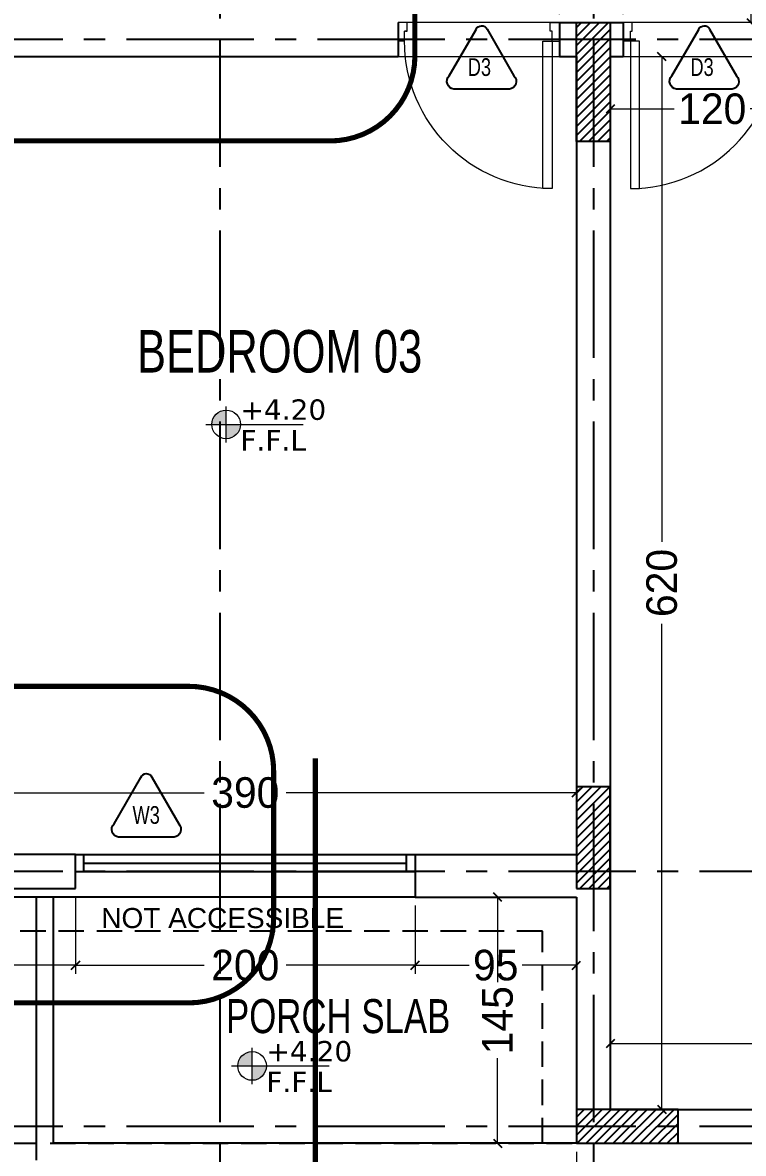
# Model space of a CAD drawing. Header units: centimetres. Extents: x 7997 to 116674, y 1017 to 13844.
# Drawn here: x 39247 to 39671, y 8681 to 9347 of the extents above; entities that cross this region are included whole.
import ezdxf
from ezdxf.enums import TextEntityAlignment as Align

# ---------------------------------------------------------------- set-up
doc = ezdxf.new("R2010")
doc.units = ezdxf.units.CM
doc.header["$LTSCALE"] = 200
doc.header["$PDMODE"] = 2
for name, pattern in [('A-106-Typical Floor Plan$0$HIDDEN', [0.375, 0.25, -0.125]), ('CENTER2', [1.125, 0.75, -0.125, 0.125, -0.125]), ('DASHED', [0.75, 0.5, -0.25])]:
    doc.linetypes.add(name, pattern=pattern)
for name, color, linetype in [('AXIS', 9, 'CENTER2'), ('COL', 1, 'Continuous'), ('DIM', 11, 'Continuous'), ('STEP', 7, 'Continuous'), ('TXT', 6, 'Continuous'), ('WINDOR', 6, 'Continuous'), ('Z-RUBBER', 8, 'Continuous')]:
    doc.layers.add(name, color=color, linetype=linetype)
for name, color, linetype, lineweight in [('FIXTURE', 6, 'Continuous', 13), ('HAT', 8, 'Continuous', 9), ('TEXT', 6, 'Continuous', 18), ('WALL', 3, 'Continuous', 25)]:
    doc.layers.add(name, color=color, linetype=linetype, lineweight=lineweight)
doc.styles.add('sheet notes', font='verdana.ttf')
doc.styles.add('style8', font='swisscl.ttf', dxfattribs={"width": 0.8})
doc.styles.add('SWISS', font='swisscl.ttf')
doc.styles.add('T2', font='')
doc.styles.add('XX-Y7-301$0$ARIAL-', font='arial.ttf')
doc.styles.get('T2').set_extended_font_data('Elisia')
doc.dimstyles.new('NORMAL', dxfattribs={"dimtxt": 18, "dimasz": 5, "dimexe": 5, "dimexo": 5, "dimgap": 1, "dimtad": 0, "dimdec": 0, "dimdsep": 46, "dimtxsty": 'T2', "dimblk1": 'OBLIQUE', "dimblk2": 'OBLIQUE', "dimsah": 1, "dimcen": 0.09, "dimclrd": 4, "dimclre": 4, "dimclrt": 6, "dimadec": 0, "dimazin": 0, "dimtfac": 1, "dimtdec": 0, "dimtofl": 0, "dimtmove": 1, "dimatfit": 2, "dimldrblk": 'OPEN30', "dimfxl": 0, "dimtolj": 1, "dimtzin": 0, "dimlwd": 5, "dimlwe": 5, "dimarcsym": 0})
doc.dimstyles.new('NORMAL-1', dxfattribs={"dimtxt": 10, "dimasz": 5, "dimexe": 5, "dimexo": 5, "dimgap": 1, "dimtad": 0, "dimdec": 0, "dimdsep": 46, "dimtxsty": 'T2', "dimblk1": 'OBLIQUE', "dimblk2": 'OBLIQUE', "dimsah": 1, "dimcen": 0.09, "dimclrd": 4, "dimclre": 4, "dimclrt": 6, "dimadec": 0, "dimazin": 0, "dimtfac": 1, "dimtdec": 0, "dimtofl": 0, "dimtmove": 1, "dimatfit": 3, "dimldrblk": 'OPEN30', "dimfxl": 0, "dimtolj": 1, "dimtzin": 0, "dimlwd": 5, "dimlwe": 5, "dimarcsym": 0})
pattern_1 = [(45, (-33014.8116, -54636.4848), (-2.65165043, 2.65165043), [])]

# ---------------------------------------------------------------- blocks, each defined once
blk = doc.blocks.new('SDF')
at = {"layer": 'TEXT'}
h = blk.add_hatch(color=256, dxfattribs=at)
h.paths.add_polyline_path([(0, 0.05), (-11.25, 0.05, -0.414214), (0, 11.3)])
h.paths.add_polyline_path([(0, 0.05), (11.25, 0.05, -0.414214), (0, -11.2)])
for p, q in [((0, -14.21), (0, 14.21)), ((-16.06, 0.05), (60.5, 0.05))]:
    blk.add_line(p, q, dxfattribs=at)
blk.add_circle((0, 0.05), 11.25, dxfattribs=at)
blk = doc.blocks.new('_OBLIQUE')
at = {"color": 0, "linetype": 'ByBlock'}
blk.add_line((-0.5, -0.5), (0.5, 0.5), dxfattribs=at)
blk = doc.blocks.new('*D48')
at = {"layer": 'Defpoints', "color": 0, "transparency": 16777216}
for p in [(39972.86, 8745.72), (39593, 8707), (39972.86, 8707)]:
    blk.add_point(p, dxfattribs=at)
at = {"layer": 'DIM', "color": 4, "lineweight": 5, "transparency": 16777216}
for p, q in [((39593, 8712), (39593, 8750.72)), ((39972.86, 8712), (39972.86, 8750.72)), ((39593, 8745.72), (39758.79, 8745.72)), ((39972.86, 8745.72), (39807.07, 8745.72))]:
    blk.add_line(p, q, dxfattribs=at)
at = {"layer": 'DIM', "color": 4, "lineweight": 5, "transparency": 16777216, "xscale": 5, "yscale": 5, "zscale": 5, "rotation": 180}
blk.add_blockref('_OBLIQUE', (39593, 8745.72), dxfattribs=at)
at = {"layer": 'DIM', "color": 4, "lineweight": 5, "transparency": 16777216, "xscale": 5, "yscale": 5, "zscale": 5}
blk.add_blockref('_OBLIQUE', (39972.86, 8745.72), dxfattribs=at)
at = {"layer": 'DIM', "color": 6, "transparency": 16777216, "insert": (39782.93, 8745.72), "char_height": 18, "attachment_point": 5, "style": 'T2'}
blk.add_mtext('\\A1;380', dxfattribs=at)
blk = doc.blocks.new('_Open30')
at = {"color": 0, "linetype": 'ByBlock', "lineweight": -2}
for p, q in [((-1, 0.27), (0, 0)), ((0, 0), (-1, -0.27)), ((0, 0), (-1, 0))]:
    blk.add_line(p, q, dxfattribs=at)
blk = doc.blocks.new('*D52')
at = {"layer": 'Defpoints', "color": 0, "transparency": 16777216}
for p in [(39593, 9327), (39713, 9327), (39713, 9296.16)]:
    blk.add_point(p, dxfattribs=at)
at = {"layer": 'DIM', "color": 4, "lineweight": 5, "transparency": 16777216}
for p, q in [((39593, 9322), (39593, 9291.16)), ((39713, 9322), (39713, 9291.16)), ((39593, 9296.16), (39630.57, 9296.16)), ((39713, 9296.16), (39675.43, 9296.16))]:
    blk.add_line(p, q, dxfattribs=at)
at = {"layer": 'DIM', "color": 4, "lineweight": 5, "transparency": 16777216, "xscale": 5, "yscale": 5, "zscale": 5, "rotation": 180}
blk.add_blockref('_OBLIQUE', (39593, 9296.16), dxfattribs=at)
at = {"layer": 'DIM', "color": 4, "lineweight": 5, "transparency": 16777216, "xscale": 5, "yscale": 5, "zscale": 5}
blk.add_blockref('_OBLIQUE', (39713, 9296.16), dxfattribs=at)
at = {"layer": 'DIM', "color": 6, "transparency": 16777216, "insert": (39653, 9296.16), "char_height": 18, "attachment_point": 5, "style": 'T2'}
blk.add_mtext('\\A1;120', dxfattribs=at)
blk = doc.blocks.new('*D53')
at = {"layer": 'Defpoints', "color": 0, "transparency": 16777216}
for p in [(39593, 9327), (39623.34, 9327), (39593, 8707)]:
    blk.add_point(p, dxfattribs=at)
at = {"layer": 'DIM', "color": 4, "lineweight": 5, "transparency": 16777216}
for p, q in [((39598, 9327), (39628.34, 9327)), ((39623.34, 9327), (39623.34, 9041.14)), ((39623.34, 8707), (39623.34, 8992.86)), ((39598, 8707), (39628.34, 8707))]:
    blk.add_line(p, q, dxfattribs=at)
at = {"layer": 'DIM', "color": 4, "lineweight": 5, "transparency": 16777216, "xscale": 5, "yscale": 5, "zscale": 5}
for p, rotation in [((39623.34, 9327), 90), ((39623.34, 8707), 270)]:
    blk.add_blockref('_OBLIQUE', p, dxfattribs=dict(at, rotation=rotation))
at = {"layer": 'DIM', "color": 6, "transparency": 16777216, "insert": (39623.34, 9017), "char_height": 18, "attachment_point": 5, "rotation": 90, "style": 'T2'}
blk.add_mtext('\\A1;620', dxfattribs=at)
blk = doc.blocks.new('*D60')
at = {"layer": 'Defpoints', "color": 0, "transparency": 16777216}
for p in [(39183.02, 8893.47), (39183.02, 8857), (39573, 8857)]:
    blk.add_point(p, dxfattribs=at)
at = {"layer": 'DIM', "color": 4, "lineweight": 5, "transparency": 16777216}
for p, q in [((39183.02, 8862), (39183.02, 8898.47)), ((39573, 8862), (39573, 8898.47)), ((39183.02, 8893.47), (39353.86, 8893.47)), ((39573, 8893.47), (39402.15, 8893.47))]:
    blk.add_line(p, q, dxfattribs=at)
at = {"layer": 'DIM', "color": 4, "lineweight": 5, "transparency": 16777216, "xscale": 5, "yscale": 5, "zscale": 5, "rotation": 180}
blk.add_blockref('_OBLIQUE', (39183.02, 8893.47), dxfattribs=at)
at = {"layer": 'DIM', "color": 4, "lineweight": 5, "transparency": 16777216, "xscale": 5, "yscale": 5, "zscale": 5}
blk.add_blockref('_OBLIQUE', (39573, 8893.47), dxfattribs=at)
at = {"layer": 'DIM', "color": 6, "transparency": 16777216, "insert": (39378.01, 8893.47), "char_height": 18, "attachment_point": 5, "style": 'T2'}
blk.add_mtext('\\A1;390', dxfattribs=at)
blk = doc.blocks.new('*D67')
at = {"layer": 'Defpoints', "color": 0, "transparency": 16777216}
for p in [(39675.88, 9587), (39703, 9587), (39703, 9347)]:
    blk.add_point(p, dxfattribs=at)
at = {"layer": 'DIM', "color": 4, "lineweight": 5, "transparency": 16777216}
for p, q in [((39698, 9587), (39670.88, 9587)), ((39675.88, 9587), (39675.88, 9491.14)), ((39675.88, 9347), (39675.88, 9442.86)), ((39698, 9347), (39670.88, 9347))]:
    blk.add_line(p, q, dxfattribs=at)
at = {"layer": 'DIM', "color": 4, "lineweight": 5, "transparency": 16777216, "xscale": 5, "yscale": 5, "zscale": 5}
for p, rotation in [((39675.88, 9587), 90), ((39675.88, 9347), 270)]:
    blk.add_blockref('_OBLIQUE', p, dxfattribs=dict(at, rotation=rotation))
at = {"layer": 'DIM', "color": 6, "transparency": 16777216, "insert": (39675.88, 9467), "char_height": 18, "attachment_point": 5, "rotation": 90, "style": 'T2'}
blk.add_mtext('\\A1;240', dxfattribs=at)
blk = doc.blocks.new('*D77')
at = {"layer": 'Defpoints', "color": 0, "transparency": 16777216}
for p in [(39600.5, 9363.4), (39600.5, 9347), (39695.5, 9347)]:
    blk.add_point(p, dxfattribs=at)
at = {"layer": 'WALL', "color": 4, "lineweight": 5, "transparency": 16777216}
for p, q in [((39600.5, 9352), (39600.5, 9368.4)), ((39600.5, 9363.4), (39638.9, 9363.4)), ((39695.5, 9363.4), (39657.09, 9363.4)), ((39695.5, 9352), (39695.5, 9368.4))]:
    blk.add_line(p, q, dxfattribs=at)
at = {"layer": 'WALL', "color": 4, "lineweight": 5, "transparency": 16777216, "xscale": 5, "yscale": 5, "zscale": 5, "rotation": 180}
blk.add_blockref('_OBLIQUE', (39600.5, 9363.4), dxfattribs=at)
at = {"layer": 'WALL', "color": 4, "lineweight": 5, "transparency": 16777216, "xscale": 5, "yscale": 5, "zscale": 5}
blk.add_blockref('_OBLIQUE', (39695.5, 9363.4), dxfattribs=at)
at = {"layer": 'WALL', "color": 6, "transparency": 16777216, "insert": (39648, 9363.4), "char_height": 10, "attachment_point": 5, "style": 'T2'}
blk.add_mtext('\\A1;95', dxfattribs=at)
blk = doc.blocks.new('*D78')
at = {"layer": 'Defpoints', "color": 0, "transparency": 16777216}
for p in [(39563, 9363.4), (39563, 9347), (39600.5, 9347)]:
    blk.add_point(p, dxfattribs=at)
at = {"layer": 'WALL', "color": 4, "lineweight": 5, "transparency": 16777216}
for p, q in [((39563, 9352), (39563, 9368.4)), ((39563, 9363.4), (39572.65, 9363.4)), ((39600.5, 9363.4), (39590.84, 9363.4)), ((39600.5, 9352), (39600.5, 9368.4))]:
    blk.add_line(p, q, dxfattribs=at)
at = {"layer": 'WALL', "color": 4, "lineweight": 5, "transparency": 16777216, "xscale": 5, "yscale": 5, "zscale": 5, "rotation": 180}
blk.add_blockref('_OBLIQUE', (39563, 9363.4), dxfattribs=at)
at = {"layer": 'WALL', "color": 4, "lineweight": 5, "transparency": 16777216, "xscale": 5, "yscale": 5, "zscale": 5}
blk.add_blockref('_OBLIQUE', (39600.5, 9363.4), dxfattribs=at)
at = {"layer": 'WALL', "color": 6, "transparency": 16777216, "insert": (39581.75, 9363.4), "char_height": 10, "attachment_point": 5, "style": 'T2'}
blk.add_mtext('\\A1;37', dxfattribs=at)
blk = doc.blocks.new('SEC.L')
at = {"layer": 'AXIS', "linetype": 'CENTER2', "ltscale": 0.5}
blk.add_lwpolyline([(-717.97, 973.71, 3, 3, 0), (-717.97, 614.88, 0, 0, 0), (-717.97, 436.82, 0, 0, 0), (-663.96, 436.82, 0, 0, 0), (-663.96, -428.85, 0, 0, 0), (-748.61, -428.85, 0, 0, 0), (-748.61, -498.24, 3, 3, 0), (-748.61, -954.31, 3, 3, 0)], format="xyseb", dxfattribs=at)
blk = doc.blocks.new('*D475')
at = {"layer": 'Defpoints', "color": 0, "transparency": 16777216}
for p in [(39526.64, 8832), (39573, 8832), (39573, 8687)]:
    blk.add_point(p, dxfattribs=at)
at = {"layer": 'DIM', "color": 4, "lineweight": 5, "transparency": 16777216}
for p, q in [((39568, 8832), (39521.64, 8832)), ((39526.64, 8832), (39526.64, 8781.93)), ((39526.64, 8687), (39526.64, 8737.07)), ((39568, 8687), (39521.64, 8687))]:
    blk.add_line(p, q, dxfattribs=at)
at = {"layer": 'DIM', "color": 4, "lineweight": 5, "transparency": 16777216, "xscale": 5, "yscale": 5, "zscale": 5}
for p, rotation in [((39526.64, 8832), 90), ((39526.64, 8687), 270)]:
    blk.add_blockref('_OBLIQUE', p, dxfattribs=dict(at, rotation=rotation))
at = {"layer": 'DIM', "color": 6, "transparency": 16777216, "insert": (39526.64, 8759.5), "char_height": 18, "attachment_point": 5, "rotation": 90, "style": 'T2'}
blk.add_mtext('\\A1;145', dxfattribs=at)
blk = doc.blocks.new('*D804')
at = {"layer": 'Defpoints', "color": 0, "transparency": 16777216}
for p in [(39573, 8687), (39693, 8687), (39573, 8580.63)]:
    blk.add_point(p, dxfattribs=at)
at = {"layer": 'DIM', "color": 4, "lineweight": 5, "transparency": 16777216}
for p, q in [((39573, 8682), (39573, 8575.63)), ((39693, 8682), (39693, 8575.63)), ((39573, 8580.63), (39610.57, 8580.63)), ((39693, 8580.63), (39655.43, 8580.63))]:
    blk.add_line(p, q, dxfattribs=at)
at = {"layer": 'DIM', "color": 4, "lineweight": 5, "transparency": 16777216, "xscale": 5, "yscale": 5, "zscale": 5, "rotation": 180}
blk.add_blockref('_OBLIQUE', (39573, 8580.63), dxfattribs=at)
at = {"layer": 'DIM', "color": 4, "lineweight": 5, "transparency": 16777216, "xscale": 5, "yscale": 5, "zscale": 5}
blk.add_blockref('_OBLIQUE', (39693, 8580.63), dxfattribs=at)
at = {"layer": 'DIM', "color": 6, "transparency": 16777216, "insert": (39633, 8580.63), "char_height": 18, "attachment_point": 5, "style": 'T2'}
blk.add_mtext('\\A1;120', dxfattribs=at)
blk = doc.blocks.new('*D805')
at = {"layer": 'Defpoints', "color": 0, "transparency": 16777216}
for p in [(39573, 8687), (39255, 8677), (39255, 8580.63)]:
    blk.add_point(p, dxfattribs=at)
at = {"layer": 'DIM', "color": 4, "lineweight": 5, "transparency": 16777216}
for p, q in [((39573, 8682), (39573, 8575.63)), ((39255, 8672), (39255, 8575.63)), ((39255, 8580.63), (39391.57, 8580.63)), ((39573, 8580.63), (39436.43, 8580.63))]:
    blk.add_line(p, q, dxfattribs=at)
at = {"layer": 'DIM', "color": 4, "lineweight": 5, "transparency": 16777216, "xscale": 5, "yscale": 5, "zscale": 5, "rotation": 180}
blk.add_blockref('_OBLIQUE', (39255, 8580.63), dxfattribs=at)
at = {"layer": 'DIM', "color": 4, "lineweight": 5, "transparency": 16777216, "xscale": 5, "yscale": 5, "zscale": 5}
blk.add_blockref('_OBLIQUE', (39573, 8580.63), dxfattribs=at)
at = {"layer": 'DIM', "color": 6, "transparency": 16777216, "insert": (39414, 8580.63), "char_height": 18, "attachment_point": 5, "style": 'T2'}
blk.add_mtext('\\A1;318', dxfattribs=at)
blk = doc.blocks.new('*D808')
at = {"layer": 'Defpoints', "color": 0, "transparency": 16777216}
for p in [(39478, 8832), (39573, 8832), (39478, 8791.85)]:
    blk.add_point(p, dxfattribs=at)
at = {"layer": 'DIM', "color": 4, "lineweight": 5, "transparency": 16777216}
for p, q in [((39478, 8827), (39478, 8786.85)), ((39573, 8827), (39573, 8786.85)), ((39478, 8791.85), (39509.93, 8791.85)), ((39573, 8791.85), (39541.07, 8791.85))]:
    blk.add_line(p, q, dxfattribs=at)
at = {"layer": 'DIM', "color": 4, "lineweight": 5, "transparency": 16777216, "xscale": 5, "yscale": 5, "zscale": 5, "rotation": 180}
blk.add_blockref('_OBLIQUE', (39478, 8791.85), dxfattribs=at)
at = {"layer": 'DIM', "color": 4, "lineweight": 5, "transparency": 16777216, "xscale": 5, "yscale": 5, "zscale": 5}
blk.add_blockref('_OBLIQUE', (39573, 8791.85), dxfattribs=at)
at = {"layer": 'DIM', "color": 6, "transparency": 16777216, "insert": (39525.5, 8791.85), "char_height": 18, "attachment_point": 5, "style": 'T2'}
blk.add_mtext('\\A1;95', dxfattribs=at)
blk = doc.blocks.new('*D809')
at = {"layer": 'Defpoints', "color": 0, "transparency": 16777216}
for p in [(39278, 8837), (39478, 8832), (39278, 8791.85)]:
    blk.add_point(p, dxfattribs=at)
at = {"layer": 'DIM', "color": 4, "lineweight": 5, "transparency": 16777216}
for p, q in [((39278, 8832), (39278, 8786.85)), ((39478, 8827), (39478, 8786.85)), ((39278, 8791.85), (39353.86, 8791.85)), ((39478, 8791.85), (39402.14, 8791.85))]:
    blk.add_line(p, q, dxfattribs=at)
at = {"layer": 'DIM', "color": 4, "lineweight": 5, "transparency": 16777216, "xscale": 5, "yscale": 5, "zscale": 5, "rotation": 180}
blk.add_blockref('_OBLIQUE', (39278, 8791.85), dxfattribs=at)
at = {"layer": 'DIM', "color": 4, "lineweight": 5, "transparency": 16777216, "xscale": 5, "yscale": 5, "zscale": 5}
blk.add_blockref('_OBLIQUE', (39478, 8791.85), dxfattribs=at)
at = {"layer": 'DIM', "color": 6, "transparency": 16777216, "insert": (39378, 8791.85), "char_height": 18, "attachment_point": 5, "style": 'T2'}
blk.add_mtext('\\A1;200', dxfattribs=at)
blk = doc.blocks.new('*D810')
at = {"layer": 'Defpoints', "color": 0, "transparency": 16777216}
for p in [(39278, 8837), (39063, 8832), (39063, 8791.85)]:
    blk.add_point(p, dxfattribs=at)
at = {"layer": 'DIM', "color": 4, "lineweight": 5, "transparency": 16777216}
for p, q in [((39278, 8832), (39278, 8786.85)), ((39063, 8827), (39063, 8786.85)), ((39063, 8791.85), (39148.07, 8791.85)), ((39278, 8791.85), (39192.93, 8791.85))]:
    blk.add_line(p, q, dxfattribs=at)
at = {"layer": 'DIM', "color": 4, "lineweight": 5, "transparency": 16777216, "xscale": 5, "yscale": 5, "zscale": 5, "rotation": 180}
blk.add_blockref('_OBLIQUE', (39063, 8791.85), dxfattribs=at)
at = {"layer": 'DIM', "color": 4, "lineweight": 5, "transparency": 16777216, "xscale": 5, "yscale": 5, "zscale": 5}
blk.add_blockref('_OBLIQUE', (39278, 8791.85), dxfattribs=at)
at = {"layer": 'DIM', "color": 6, "transparency": 16777216, "insert": (39170.5, 8791.85), "char_height": 18, "attachment_point": 5, "style": 'T2'}
blk.add_mtext('\\A1;215', dxfattribs=at)
blk = doc.blocks.new('A$C414D25BB')
at = {"layer": 'Z-RUBBER', "ltscale": 0.05}
h = blk.add_hatch(dxfattribs=at)
h.set_pattern_fill('ANSI31', color=256, style=0)
h.set_pattern_definition([(45, (-21734.0303, -7392.24753), (-0.08838834765, 0.08838834765), [])])
h.paths.add_polyline_path([(0.114, 0.0618, -5.138733), (0.1155, 0.0618), (0.1155, 0.0603), (0.1162, 0.0603), (0.1155, 0.0581), (0.1162, 0.0581), (0.1147, 0.0556), (0.1132, 0.0581), (0.114, 0.0581), (0.1132, 0.0603), (0.114, 0.0603)])
at = {"layer": 'FIXTURE'}
for p, q in [((0.8572, 0.9156), (0.8572, 0.1156)), ((0.9072, 0.9156), (0.8572, 0.9156)), ((0.9072, 0.1156), (0.9072, 0.9156)), ((0.1072, 0.1156), (0.0722, 0.1156)), ((0.0722, 0.1156), (0.0722, 0.0156)), ((0.1072, 0.1156), (0.1072, 0.0616)), ((0.1192, 0.0616), (0.1072, 0.0616)), ((0.1122, 0.0616), (0.1222, 0.0616)), ((0.1222, 0.0616), (0.1222, 0.0156)), ((0.8572, 0.1156), (0.9072, 0.1156)), ((0.9072, 0.0616), (0.8972, 0.0616)), ((0.8972, 0.0616), (0.8972, 0.0156)), ((0.9072, 0.1156), (0.9472, 0.1156)), ((0.9072, 0.1156), (0.9072, 0.0616)), ((0.9472, 0.1156), (0.9472, 0.0156)), ((0.1222, 0.0156), (0.0722, 0.0156)), ((0.8972, 0.0156), (0.9472, 0.0156))]:
    blk.add_line(p, q, dxfattribs=at)
blk.add_lwpolyline([(0.9055, 0.0616), (0.904, 0.0616)], dxfattribs=at)
blk.add_arc((0.9072, 0.1156), 0.8, 90, 180, dxfattribs=at)
blk = doc.blocks.new('06-FF COLUMNS-Essa', base_point=(38719.86, 8657))
at = {"layer": 'COL', "ltscale": 0.05}
h = blk.add_hatch(dxfattribs=at)
h.set_pattern_fill('ANSI31', color=8, scale=30)
h.set_pattern_definition(pattern_1)
h.paths.add_polyline_path([(39339.86, 9347), (39359.86, 9347), (39359.86, 9277), (39339.86, 9277)])
h = blk.add_hatch(dxfattribs=at)
h.set_pattern_fill('ANSI31', color=8, scale=30)
h.set_pattern_definition(pattern_1)
h.paths.add_polyline_path([(39339.86, 8837), (39359.86, 8837), (39359.86, 8897), (39339.86, 8897)])
h = blk.add_hatch(dxfattribs=at)
h.set_pattern_fill('ANSI31', color=8, scale=30)
h.set_pattern_definition(pattern_1)
h.paths.add_polyline_path([(39339.86, 8707), (39339.86, 8687), (39399.86, 8687), (39399.86, 8707)])
at = {"layer": 'COL'}
for points in [[(39339.86, 9347), (39359.86, 9347), (39359.86, 9277), (39339.86, 9277)], [(39339.86, 8837), (39359.86, 8837), (39359.86, 8897), (39339.86, 8897)], [(39339.86, 8707), (39339.86, 8687), (39399.86, 8687), (39399.86, 8707)]]:
    blk.add_lwpolyline(points, close=True, dxfattribs=at)
blk = doc.blocks.new('03-FIRST FLOOR PLAN-selattin', base_point=(31015.73, 25621.5))
at = {"layer": 'HAT', "ltscale": 0.15}
for p, q in [((30555.73, 24766.5), (30460.73, 24766.5)), ((30688.23, 24766.5), (30593.23, 24766.5)), ((30460.73, 24746.5), (30555.73, 24746.5)), ((30593.23, 24746.5), (30688.23, 24746.5))]:
    blk.add_line(p, q, dxfattribs=at)
at = {"layer": 'WALL'}
for p, q in [((30460.73, 24766.5), (30460.73, 24746.5)), ((30555.73, 24766.5), (30593.23, 24766.5)), ((30555.73, 24766.5), (30555.73, 24746.5)), ((30593.23, 24766.5), (30593.23, 24746.5)), ((30175.73, 24746.5), (30460.73, 24746.5)), ((30555.73, 24746.5), (30565.73, 24746.5)), ((30565.73, 24746.5), (30565.73, 24276.5)), ((30585.73, 24746.5), (30585.73, 24126.5)), ((30585.73, 24746.5), (30593.23, 24746.5)), ((30270.73, 24276.5), (30175.74, 24276.5)), ((30270.73, 24256.5), (30270.73, 24276.5)), ((30470.73, 24276.5), (30565.73, 24276.5)), ((30470.73, 24276.5), (30470.73, 24251.5)), ((30055.73, 24256.5), (30270.73, 24256.5)), ((30470.73, 24251.5), (30565.73, 24251.5)), ((30565.73, 24251.5), (30565.73, 24106.5)), ((30585.73, 24126.5), (30685.73, 24126.5)), ((30565.73, 24106.5), (30685.73, 24106.5))]:
    blk.add_line(p, q, dxfattribs=at)
at = {"layer": 'WALL', "color": 8, "linetype": 'A-106-Typical Floor Plan$0$HIDDEN', "ltscale": 0.3}
blk.add_line((30075.73, 24106.5), (30565.73, 24106.5), dxfattribs=at)
blk.add_lwpolyline([(30545.73, 24106.5), (30545.73, 24231.5), (29995.73, 24231.5)], dxfattribs=at)
at = {"layer": 'WINDOR'}
for p, q in [((30270.73, 24276.5), (30470.73, 24276.5)), ((30275.73, 24266.5), (30275.73, 24276.5)), ((30465.73, 24266.5), (30465.73, 24276.5)), ((30270.73, 24266.5), (30470.73, 24266.5)), ((30275.73, 24271.5), (30465.73, 24271.5)), ((30470.73, 24251.5), (30055.73, 24251.5)), ((30247.73, 24096.5), (30247.73, 24251.5)), ((30257.73, 24106.5), (30257.73, 24251.5)), ((30565.73, 24106.5), (30257.73, 24106.5))]:
    blk.add_line(p, q, dxfattribs=at)
at = {"color": 6, "ltscale": 2}
blk.add_blockref('06-FF COLUMNS-Essa', (29945.73, 24076.5), dxfattribs=at)
at = {"layer": 'WALL', "color": 0, "yscale": 108.5714285607147, "zscale": 108.5714285607147, "rotation": 180}
for p, xscale in [((30452.89, 24768.2), -108.5714285607147), ((30696.07, 24768.2), 108.5714285607147)]:
    blk.add_blockref('A$C414D25BB', p, dxfattribs=dict(at, xscale=xscale))
at = {"layer": 'TEXT', "style": 'style8'}
blk.add_text('BEDROOM 03', height=25, dxfattribs=at).set_placement((30306.92, 24560.43))
blk.add_text('PORCH SLAB', height=20, dxfattribs=at).set_placement((30425.43, 24181.4), align=Align.MIDDLE_CENTER)
blk = doc.blocks.new('09-GRID LINE PLAN-Essa', base_point=(37178.06, 7462))
at = {"layer": 'AXIS', "ltscale": 0.5}
for p, q in [((37598.06, 7462), (37598.06, 5332)), ((37818.06, 7462), (37818.06, 5332)), ((38518.06, 6337), (36878.06, 6337)), ((38518.06, 5847), (36878.06, 5847)), ((38518.06, 5697), (36878.06, 5697))]:
    blk.add_line(p, q, dxfattribs=at)

msp = doc.modelspace()

# ---------------------------------------------------------------- linework, layer by layer
at = {"layer": 'DIM', "color": 0, "linetype": 'DASHED', "ltscale": 0.2, "const_width": 3}
for points in [[(38914.4241, 9643.1194), (39427.8909, 9643.1194, -0.41421356), (39477.8909, 9593.1194), (39477.8909, 9327.3122, -0.41421356), (39427.8909, 9277.3122), (38914.4241, 9277.3122, -0.41421356), (38864.4241, 9327.3122), (38864.4241, 9593.1194, -0.41421356)], [(38875.698, 8819.7013, 0.41421356), (38925.698, 8769.7013), (39344.7097, 8769.7013, 0.41421356), (39394.7097, 8819.7013), (39394.7097, 8906.1381, 0.41421356), (39344.7097, 8956.1381), (38925.698, 8956.1381, 0.41421356), (38875.698, 8906.1381)]]:
    msp.add_lwpolyline(points, format="xyb", close=True, dxfattribs=at)
at = {"layer": 'STEP'}
for points in [[(39513.9088, 9342.9857, -0.64981449), (39520.3688, 9343.125), (39536.2196, 9315.6706, -0.61363207), (39533.5832, 9307.7476), (39500.7748, 9307.7476, -0.61363207), (39498.1384, 9315.6706)], [(39645.0452, 9342.9857, -0.64981449), (39651.5052, 9343.125), (39667.356, 9315.6706, -0.61363207), (39664.7196, 9307.7476), (39631.9111, 9307.7476, -0.61363207), (39629.2748, 9315.6706)], [(39316.4501, 8902.5304, -0.64981449), (39322.9101, 8902.6696), (39338.7609, 8875.2152, -0.61363207), (39336.1245, 8867.2923), (39303.316, 8867.2923, -0.61363207), (39300.6797, 8875.2152)]]:
    msp.add_lwpolyline(points, format="xyb", close=True, dxfattribs=at)

# ---------------------------------------------------------------- block references
at = {"layer": 'DIM', "xscale": 0.75, "yscale": 0.75, "zscale": 0.75}
for p in [(39366.7305, 9110.351), (39382.0204, 8732.5062)]:
    msp.add_blockref('SDF', p, dxfattribs=at)
at = {"layer": 'WALL'}
msp.add_blockref('SEC.L', (40167.8447, 9412.002), dxfattribs=at)

# ---------------------------------------------------------------- texts
at = {"layer": 'TEXT'}
for s, height, style, p in [('D3', 10.45094, 'SWISS', (39509.0452, 9315.5937)), ('D3', 10.45094, 'SWISS', (39640.1816, 9315.5937)), ('+4.20', 12.02739, 'sheet notes', (39375.1027, 9113.0772)), ('F.F.L', 12.02739, 'sheet notes', (39375.1027, 9094.9966)), ('W3', 10.45094, 'SWISS', (39311.5865, 8875.1383)), ('+4.20', 12.02739, 'sheet notes', (39390.3925, 8735.2324)), ('F.F.L', 12.02739, 'sheet notes', (39390.3925, 8717.1518))]:
    msp.add_text(s, height=height, dxfattribs=dict(at, style=style)).set_placement(p)

# ---------------------------------------------------------------- dimensions: what is measured, and where the dimension line sits
at = {"layer": 'DIM'}
for base, p1, p2, picture, middle in [((39675.8846, 9587.002), (39702.9995, 9347.002), (39702.9995, 9587.002), '*D67', (39675.8846, 9467.002)), ((39623.3357, 9327.002), (39592.9995, 8707.002), (39592.9995, 9327.002), '*D53', (39623.3357, 9017.002)), ((39526.636, 8832.002), (39572.9995, 8687.002), (39572.9995, 8832.002), '*D475', (39526.636, 8759.502))]:
    dim = msp.add_linear_dim(base=base, p1=p1, p2=p2, angle=90, dimstyle='NORMAL', dxfattribs=at)
    dim.commit()
    dim.dimension.update_dxf_attribs({"geometry": picture, "text_midpoint": middle})
for base, p1, p2, picture, middle in [((39712.9995, 9296.1597), (39592.9995, 9327.002), (39712.9995, 9327.002), '*D52', (39652.9995, 9296.1597)), ((39183.0155, 8893.4726), (39572.9995, 8857.002), (39183.0155, 8857.002), '*D60', (39378.0075, 8893.4726)), ((39062.9995, 8791.8467), (39277.9995, 8837.002), (39062.9995, 8832.002), '*D810', (39170.4995, 8791.8467)), ((39277.9995, 8791.8467), (39477.9995, 8832.002), (39277.9995, 8837.002), '*D809', (39377.9995, 8791.8467)), ((39477.9995, 8791.8467), (39572.9995, 8832.002), (39477.9995, 8832.002), '*D808', (39525.4995, 8791.8467)), ((39972.8621, 8745.7248), (39592.9995, 8707.002), (39972.8621, 8707.002), '*D48', (39782.9308, 8745.7248)), ((39254.9995, 8580.6345), (39572.9995, 8687.002), (39254.9995, 8677.002), '*D805', (39413.9995, 8580.6345)), ((39572.9995, 8580.6345), (39692.9995, 8687.002), (39572.9995, 8687.002), '*D804', (39632.9995, 8580.6345))]:
    dim = msp.add_linear_dim(base=base, p1=p1, p2=p2, dimstyle='NORMAL', dxfattribs=at)
    dim.commit()
    dim.dimension.update_dxf_attribs({"geometry": picture, "text_midpoint": middle})
at = {"layer": 'WALL'}
for base, p1, p2, picture, middle in [((39562.9995016156, 9363.40448706), (39600.4995016107, 9347.0020403131), (39562.9995016156, 9347.0020420095), '*D78', (39581.7495016132, 9363.40448706)), ((39600.4995, 9363.4045), (39695.4995, 9347.002), (39600.4995, 9347.002), '*D77', (39647.9995, 9363.4045))]:
    dim = msp.add_linear_dim(base=base, p1=p1, p2=p2, dimstyle='NORMAL-1', dxfattribs=at)
    dim.commit()
    dim.dimension.update_dxf_attribs({"geometry": picture, "text_midpoint": middle})

# ---------------------------------------------------------------- next in the draw order: block references
at = {"layer": 'DIM', "linetype": 'Continuous'}
msp.add_blockref('03-FIRST FLOOR PLAN-selattin', (40022.9995, 10202.002), dxfattribs=at)

# ---------------------------------------------------------------- next in the draw order: block references
at = {"layer": 'COL', "linetype": 'Continuous'}
msp.add_blockref('09-GRID LINE PLAN-Essa', (38942.9995, 10462.002), dxfattribs=at)

# ---------------------------------------------------------------- next in the draw order: texts
at = {"layer": 'TXT', "style": 'XX-Y7-301$0$ARIAL-'}
msp.add_text('NOT ACCESSIBLE', height=11.8125, dxfattribs=at).set_placement((39293.1581, 8813.7773))

doc.saveas('drawing.dxf')
